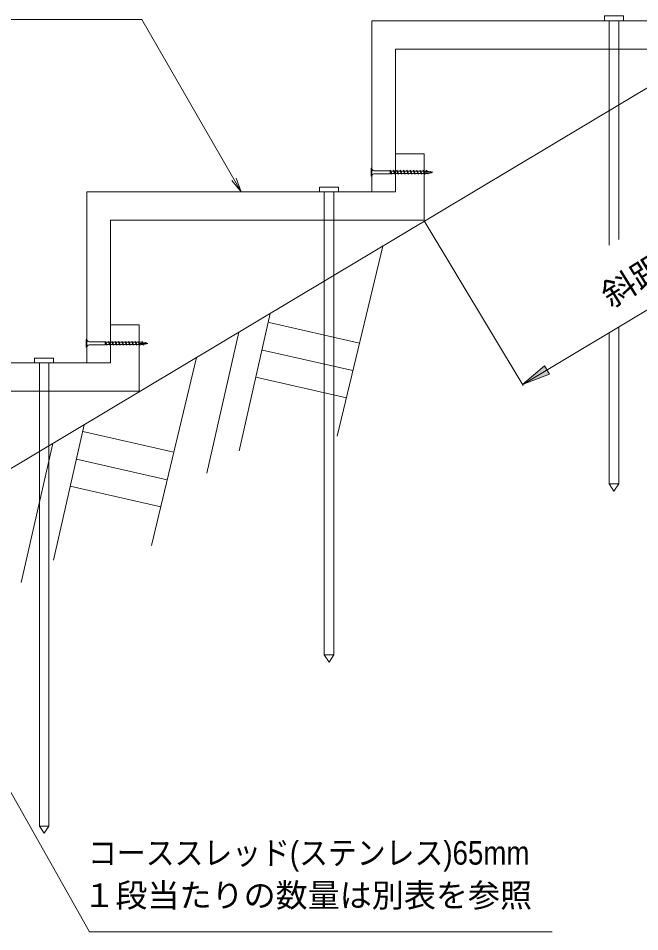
# Model space of a CAD drawing. Units: millimetres, scale not verified. Extents: x 147 to 4147, y 70 to 2840.
# Drawn here: x 1493 to 2148, y 654 to 1616 of the extents above; entities that cross this region are included whole.
import ezdxf
from ezdxf.enums import TextEntityAlignment as Align

# ---------------------------------------------------------------- set-up
doc = ezdxf.new("R2010")
doc.units = ezdxf.units.MM
doc.header["$LTSCALE"] = 10
for name, color, linetype, lineweight in [('0_2', 7, 'Continuous', 13), ('コーススレッド', 7, 'Continuous', 18), ('ハッチング', 7, 'Continuous', 9), ('メッキ鋼棒', 7, 'Continuous', 18), ('一般線', 7, 'Continuous', 20), ('寸法', 7, 'Continuous', 13), ('引出線', 7, 'Continuous', 13), ('階段本体', 7, 'Continuous', 18)]:
    doc.layers.add(name, color=color, linetype=linetype, lineweight=lineweight)
doc.layers.add('文字', color=7, linetype='Continuous')
doc.styles.add('ＭＳ Ｐゴシック', font='')
doc.styles.get('ＭＳ Ｐゴシック').set_extended_font_data('MS PGothic')

# ---------------------------------------------------------------- blocks, each defined once
blk = doc.blocks.new('open_arrow')
at = {"color": 0, "linetype": 'Continuous', "lineweight": -2}
blk.add_lwpolyline([(7.5, 1.25), (0, 0), (7.5, -1.25)], dxfattribs=at)

msp = doc.modelspace()

# ---------------------------------------------------------------- hatches: boundary and pattern name
at = {"layer": '0_2'}
msp.add_hatch(color=256, dxfattribs=at).paths.add_polyline_path([(2026.24, 1231.71), (2026.67, 1230.99), (2024.31, 1230.07)])
at = {"layer": '寸法'}
msp.add_hatch(color=256, dxfattribs=at).paths.add_polyline_path([(2052.61, 1241.21), (2024.31, 1230.07), (2047.46, 1249.79)])

# ---------------------------------------------------------------- linework, layer by layer
at = {"layer": '0_2'}
msp.add_lwpolyline([(2026.24, 1231.71), (2026.67, 1230.99), (2024.31, 1230.07)], close=True, dxfattribs=at)
at = {"layer": 'コーススレッド'}
for p, q in [((1864.85, 1457.69), (1864.85, 1449.29)), ((1864.85, 1457.69), (1865.55, 1457.69)), ((1865.55, 1457.69), (1865.55, 1449.29)), ((1867.85, 1454.99), (1884.85, 1454.99)), ((1867.85, 1451.99), (1884.85, 1451.99)), ((1884.85, 1455.59), (1884.85, 1451.99)), ((1884.85, 1455.59), (1886.6, 1451.39)), ((1884.85, 1455.59), (1885.52, 1454.74)), ((1884.85, 1454.99), (1885.94, 1452.24)), ((1884.85, 1451.99), (1885.39, 1452.24)), ((1885.39, 1452.24), (1885.94, 1452.24)), ((1885.52, 1454.74), (1888.35, 1454.74)), ((1885.52, 1454.74), (1886.57, 1452.24)), ((1886.6, 1451.39), (1885.94, 1452.24)), ((1886.57, 1452.24), (1889.41, 1452.24)), ((1886.6, 1451.39), (1886.95, 1452.24)), ((1887.99, 1454.74), (1888.35, 1455.59)), ((1888.35, 1455.59), (1890.1, 1451.39)), ((1888.35, 1455.59), (1890.1, 1451.39)), ((1888.35, 1455.59), (1889.02, 1454.74)), ((1888.35, 1454.74), (1889.41, 1452.24)), ((1889.02, 1454.74), (1891.85, 1454.74)), ((1889.02, 1454.74), (1890.1, 1452.24)), ((1890.1, 1451.39), (1889.41, 1452.24)), ((1890.1, 1452.24), (1892.91, 1452.24)), ((1890.1, 1451.39), (1890.45, 1452.24)), ((1891.49, 1454.74), (1891.85, 1455.59)), ((1891.85, 1455.59), (1893.6, 1451.39)), ((1891.85, 1455.59), (1892.52, 1454.74)), ((1891.85, 1454.74), (1892.91, 1452.24)), ((1892.52, 1454.74), (1895.35, 1454.74)), ((1892.52, 1454.74), (1893.6, 1452.24)), ((1893.6, 1451.39), (1892.91, 1452.24)), ((1893.6, 1452.24), (1896.41, 1452.24)), ((1893.6, 1451.39), (1893.95, 1452.24)), ((1894.99, 1454.74), (1895.35, 1455.59)), ((1895.35, 1455.59), (1897.1, 1451.39)), ((1895.35, 1455.59), (1896.02, 1454.74)), ((1895.35, 1454.74), (1896.41, 1452.24)), ((1896.02, 1454.74), (1898.85, 1454.74)), ((1896.02, 1454.74), (1897.1, 1452.24)), ((1897.1, 1451.39), (1896.41, 1452.24)), ((1897.1, 1452.24), (1899.91, 1452.24)), ((1897.1, 1451.39), (1897.45, 1452.24)), ((1898.49, 1454.74), (1898.85, 1455.59)), ((1898.85, 1455.59), (1900.6, 1451.39)), ((1898.85, 1455.59), (1899.52, 1454.74)), ((1898.85, 1454.74), (1899.91, 1452.24)), ((1899.52, 1454.74), (1902.35, 1454.74)), ((1899.52, 1454.74), (1900.6, 1452.24)), ((1900.6, 1451.39), (1899.91, 1452.24)), ((1900.6, 1452.24), (1903.41, 1452.24)), ((1900.6, 1451.39), (1900.95, 1452.24)), ((1901.99, 1454.74), (1902.35, 1455.59)), ((1902.35, 1455.59), (1904.1, 1451.39)), ((1902.35, 1455.59), (1903.02, 1454.74)), ((1902.35, 1454.74), (1903.41, 1452.24)), ((1903.02, 1454.74), (1905.85, 1454.74)), ((1903.02, 1454.74), (1904.1, 1452.24)), ((1904.1, 1451.39), (1903.41, 1452.24)), ((1904.1, 1452.24), (1906.91, 1452.24)), ((1904.1, 1451.39), (1904.45, 1452.24)), ((1905.49, 1454.74), (1905.85, 1455.59)), ((1905.85, 1455.59), (1907.6, 1451.39)), ((1905.85, 1455.59), (1906.52, 1454.74)), ((1905.85, 1454.74), (1906.91, 1452.24)), ((1906.52, 1454.74), (1909.35, 1454.74)), ((1906.52, 1454.74), (1907.6, 1452.24)), ((1907.6, 1451.39), (1906.91, 1452.24)), ((1907.6, 1452.24), (1910.41, 1452.24)), ((1907.6, 1451.39), (1907.95, 1452.24)), ((1908.99, 1454.74), (1909.35, 1455.59)), ((1909.35, 1455.59), (1911.1, 1451.39)), ((1909.35, 1455.59), (1910.02, 1454.74)), ((1909.35, 1454.74), (1910.41, 1452.24)), ((1910.02, 1454.74), (1912.85, 1454.74)), ((1910.02, 1454.74), (1911.1, 1452.24)), ((1911.1, 1451.39), (1910.41, 1452.24)), ((1911.1, 1452.24), (1913.91, 1452.24)), ((1911.1, 1451.39), (1911.45, 1452.24)), ((1912.49, 1454.74), (1912.85, 1455.59)), ((1912.85, 1455.59), (1914.6, 1451.39)), ((1912.85, 1455.59), (1913.52, 1454.74)), ((1912.85, 1454.74), (1913.91, 1452.24)), ((1913.52, 1454.74), (1916.35, 1454.74)), ((1913.52, 1454.74), (1914.6, 1452.24)), ((1914.6, 1451.39), (1913.91, 1452.24)), ((1914.6, 1452.24), (1917.41, 1452.24)), ((1914.6, 1451.39), (1914.95, 1452.24)), ((1915.99, 1454.74), (1916.35, 1455.59)), ((1916.35, 1455.59), (1918.1, 1451.39)), ((1916.35, 1455.59), (1917.02, 1454.74)), ((1916.35, 1454.74), (1917.41, 1452.24)), ((1917.02, 1454.74), (1919.85, 1454.74)), ((1917.02, 1454.74), (1918.1, 1452.24)), ((1918.1, 1451.39), (1917.41, 1452.24)), ((1918.1, 1452.24), (1920.91, 1452.24)), ((1918.1, 1451.39), (1918.45, 1452.24)), ((1919.49, 1454.74), (1919.85, 1455.59)), ((1919.85, 1455.59), (1920.72, 1453.49)), ((1919.85, 1455.59), (1920.52, 1454.74)), ((1919.85, 1454.74), (1920.38, 1453.49)), ((1920.91, 1452.24), (1919.9, 1453.49)), ((1919.9, 1453.49), (1920.38, 1453.49)), ((1929.85, 1453.49), (1920.38, 1453.49)), ((1920.52, 1454.74), (1923.35, 1454.74)), ((1920.52, 1454.74), (1921.06, 1453.49)), ((1921.6, 1451.39), (1920.91, 1452.24)), ((1921.6, 1451.39), (1921.95, 1452.24)), ((1921.95, 1452.24), (1924.41, 1452.24)), ((1922.99, 1454.74), (1923.35, 1455.59)), ((1923.35, 1455.59), (1924.22, 1453.49)), ((1923.35, 1455.59), (1924.02, 1454.74)), ((1923.35, 1454.74), (1923.88, 1453.49)), ((1924.02, 1454.74), (1924.56, 1453.49)), ((1927.24, 1454.03), (1924.02, 1454.74)), ((1925.1, 1451.39), (1924.41, 1452.24)), ((1925.1, 1451.39), (1925.45, 1452.24)), ((1927.72, 1452.85), (1925.45, 1452.24)), ((1927.34, 1454.44), (1926.93, 1454.13)), ((1927.24, 1454.03), (1927.45, 1453.49)), ((1927.34, 1454.39), (1927.78, 1453.92)), ((1927.34, 1454.36), (1927.73, 1453.49)), ((1928.14, 1452.45), (1927.7, 1452.87)), ((1927.75, 1453.9), (1927.93, 1453.49)), ((1929.85, 1453.49), (1927.77, 1453.93)), ((1929.85, 1453.49), (1928.14, 1453)), ((1928.14, 1452.51), (1928.14, 1452.97)), ((1864.85, 1449.29), (1865.55, 1449.29)), ((1564.85, 1277.69), (1564.85, 1269.29)), ((1564.85, 1277.69), (1565.55, 1277.69)), ((1564.85, 1269.29), (1565.55, 1269.29)), ((1565.55, 1277.69), (1565.55, 1269.29)), ((1567.85, 1274.99), (1584.85, 1274.99)), ((1567.85, 1271.99), (1584.85, 1271.99)), ((1584.85, 1275.59), (1584.85, 1271.99)), ((1584.85, 1275.59), (1586.6, 1271.39)), ((1584.85, 1275.59), (1585.52, 1274.74)), ((1584.85, 1274.99), (1585.94, 1272.24)), ((1584.85, 1271.99), (1585.39, 1272.24)), ((1585.39, 1272.24), (1585.94, 1272.24)), ((1585.52, 1274.74), (1588.35, 1274.74)), ((1585.52, 1274.74), (1586.57, 1272.24)), ((1586.6, 1271.39), (1585.94, 1272.24)), ((1586.57, 1272.24), (1589.41, 1272.24)), ((1586.6, 1271.39), (1586.95, 1272.24)), ((1587.99, 1274.74), (1588.35, 1275.59)), ((1588.35, 1275.59), (1590.1, 1271.39)), ((1588.35, 1275.59), (1590.1, 1271.39)), ((1588.35, 1275.59), (1589.02, 1274.74)), ((1588.35, 1274.74), (1589.41, 1272.24)), ((1589.02, 1274.74), (1591.85, 1274.74)), ((1589.02, 1274.74), (1590.1, 1272.24)), ((1590.1, 1271.39), (1589.41, 1272.24)), ((1590.1, 1272.24), (1592.91, 1272.24)), ((1590.1, 1271.39), (1590.45, 1272.24)), ((1591.49, 1274.74), (1591.85, 1275.59)), ((1591.85, 1275.59), (1593.6, 1271.39)), ((1591.85, 1275.59), (1592.52, 1274.74)), ((1591.85, 1274.74), (1592.91, 1272.24)), ((1592.52, 1274.74), (1595.35, 1274.74)), ((1592.52, 1274.74), (1593.6, 1272.24)), ((1593.6, 1271.39), (1592.91, 1272.24)), ((1593.6, 1272.24), (1596.41, 1272.24)), ((1593.6, 1271.39), (1593.95, 1272.24)), ((1594.99, 1274.74), (1595.35, 1275.59)), ((1595.35, 1275.59), (1597.1, 1271.39)), ((1595.35, 1275.59), (1596.02, 1274.74)), ((1595.35, 1274.74), (1596.41, 1272.24)), ((1596.02, 1274.74), (1598.85, 1274.74)), ((1596.02, 1274.74), (1597.1, 1272.24)), ((1597.1, 1271.39), (1596.41, 1272.24)), ((1597.1, 1272.24), (1599.91, 1272.24)), ((1597.1, 1271.39), (1597.45, 1272.24)), ((1598.49, 1274.74), (1598.85, 1275.59)), ((1598.85, 1275.59), (1600.6, 1271.39)), ((1598.85, 1275.59), (1599.52, 1274.74)), ((1598.85, 1274.74), (1599.91, 1272.24)), ((1599.52, 1274.74), (1602.35, 1274.74)), ((1599.52, 1274.74), (1600.6, 1272.24)), ((1600.6, 1271.39), (1599.91, 1272.24)), ((1600.6, 1272.24), (1603.41, 1272.24)), ((1600.6, 1271.39), (1600.95, 1272.24)), ((1601.99, 1274.74), (1602.35, 1275.59)), ((1602.35, 1275.59), (1604.1, 1271.39)), ((1602.35, 1275.59), (1603.02, 1274.74)), ((1602.35, 1274.74), (1603.41, 1272.24)), ((1603.02, 1274.74), (1605.85, 1274.74)), ((1603.02, 1274.74), (1604.1, 1272.24)), ((1604.1, 1271.39), (1603.41, 1272.24)), ((1604.1, 1272.24), (1606.91, 1272.24)), ((1604.1, 1271.39), (1604.45, 1272.24)), ((1605.49, 1274.74), (1605.85, 1275.59)), ((1605.85, 1275.59), (1607.6, 1271.39)), ((1605.85, 1275.59), (1606.52, 1274.74)), ((1605.85, 1274.74), (1606.91, 1272.24)), ((1606.52, 1274.74), (1609.35, 1274.74)), ((1606.52, 1274.74), (1607.6, 1272.24)), ((1607.6, 1271.39), (1606.91, 1272.24)), ((1607.6, 1272.24), (1610.41, 1272.24)), ((1607.6, 1271.39), (1607.95, 1272.24)), ((1608.99, 1274.74), (1609.35, 1275.59)), ((1609.35, 1275.59), (1611.1, 1271.39)), ((1609.35, 1275.59), (1610.02, 1274.74)), ((1609.35, 1274.74), (1610.41, 1272.24)), ((1610.02, 1274.74), (1612.85, 1274.74)), ((1610.02, 1274.74), (1611.1, 1272.24)), ((1611.1, 1271.39), (1610.41, 1272.24)), ((1611.1, 1272.24), (1613.91, 1272.24)), ((1611.1, 1271.39), (1611.45, 1272.24)), ((1612.49, 1274.74), (1612.85, 1275.59)), ((1612.85, 1275.59), (1614.6, 1271.39)), ((1612.85, 1275.59), (1613.52, 1274.74)), ((1612.85, 1274.74), (1613.91, 1272.24)), ((1613.52, 1274.74), (1616.35, 1274.74)), ((1613.52, 1274.74), (1614.6, 1272.24)), ((1614.6, 1271.39), (1613.91, 1272.24)), ((1614.6, 1272.24), (1617.41, 1272.24)), ((1614.6, 1271.39), (1614.95, 1272.24)), ((1615.99, 1274.74), (1616.35, 1275.59)), ((1616.35, 1275.59), (1618.1, 1271.39)), ((1616.35, 1275.59), (1617.02, 1274.74)), ((1616.35, 1274.74), (1617.41, 1272.24)), ((1617.02, 1274.74), (1619.85, 1274.74)), ((1617.02, 1274.74), (1618.1, 1272.24)), ((1618.1, 1271.39), (1617.41, 1272.24)), ((1618.1, 1272.24), (1620.91, 1272.24)), ((1618.1, 1271.39), (1618.45, 1272.24)), ((1619.49, 1274.74), (1619.85, 1275.59)), ((1619.85, 1275.59), (1620.72, 1273.49)), ((1619.85, 1275.59), (1620.52, 1274.74)), ((1619.85, 1274.74), (1620.38, 1273.49)), ((1620.91, 1272.24), (1619.9, 1273.49)), ((1619.9, 1273.49), (1620.38, 1273.49)), ((1629.85, 1273.49), (1620.38, 1273.49)), ((1620.52, 1274.74), (1623.35, 1274.74)), ((1620.52, 1274.74), (1621.06, 1273.49)), ((1621.6, 1271.39), (1620.91, 1272.24)), ((1621.6, 1271.39), (1621.95, 1272.24)), ((1621.95, 1272.24), (1624.41, 1272.24)), ((1622.99, 1274.74), (1623.35, 1275.59)), ((1623.35, 1275.59), (1624.22, 1273.49)), ((1623.35, 1275.59), (1624.02, 1274.74)), ((1623.35, 1274.74), (1623.88, 1273.49)), ((1624.02, 1274.74), (1624.56, 1273.49)), ((1627.24, 1274.03), (1624.02, 1274.74)), ((1625.1, 1271.39), (1624.41, 1272.24)), ((1625.1, 1271.39), (1625.45, 1272.24)), ((1627.72, 1272.85), (1625.45, 1272.24)), ((1627.34, 1274.44), (1626.93, 1274.13)), ((1627.24, 1274.03), (1627.45, 1273.49)), ((1627.34, 1274.39), (1627.78, 1273.92)), ((1627.34, 1274.36), (1627.73, 1273.49)), ((1628.14, 1272.45), (1627.7, 1272.87)), ((1627.75, 1273.9), (1627.93, 1273.49)), ((1629.85, 1273.49), (1627.77, 1273.93)), ((1629.85, 1273.49), (1628.14, 1273)), ((1628.14, 1272.51), (1628.14, 1272.97))]:
    msp.add_line(p, q, dxfattribs=at)
for centre, radius, start, end in [((1868.56, 1457.93), 3.03, 184.54958, 256.30258), ((1868.49, 1449.11), 2.95, 102.61279, 176.53506), ((1568.56, 1277.93), 3.03, 184.54958, 256.30258), ((1568.49, 1269.11), 2.95, 102.61279, 176.53506)]:
    msp.add_arc(centre, radius, start, end, dxfattribs=at)
at = {"layer": 'ハッチング'}
for p, q in [((1877.11, 1375.77), (1829.07, 1175.69)), ((1758.74, 1305), (1725.95, 1160.22)), ((1757.69, 1295.25), (1852.61, 1273.75)), ((1725.54, 1285.15), (1691.93, 1136.78)), ((1750.45, 1266.32), (1845.65, 1244.75)), ((1681.14, 1258.6), (1633.66, 1060.83)), ((1743.54, 1237.89), (1838.82, 1216.31)), ((1562.81, 1187.85), (1530.53, 1045.36)), ((1561.18, 1180.64), (1657.2, 1158.89)), ((1529.61, 1168), (1496.52, 1021.92)), ((1554.59, 1151.56), (1650.24, 1129.89)), ((1548.13, 1123.03), (1643.41, 1101.45))]:
    msp.add_line(p, q, dxfattribs=at)
at = {"layer": 'メッキ鋼棒'}
for p, q in [((2115.55, 1613), (2115.55, 1376.74)), ((2125.55, 1613), (2125.55, 1382.74)), ((1815.55, 1433), (1815.55, 945.5)), ((1825.55, 1433), (1825.55, 945.5)), ((2125.55, 1290.81), (2125.55, 1125.5)), ((2115.55, 1284.81), (2115.55, 1125.5)), ((1515.55, 1253), (1515.55, 765.5)), ((1525.55, 1253), (1525.55, 765.5)), ((2115.55, 1125.5), (2125.55, 1125.5)), ((2120.55, 1118), (2115.55, 1125.5)), ((2120.55, 1118), (2125.55, 1125.5)), ((1815.55, 945.5), (1825.55, 945.5)), ((1820.55, 938), (1815.55, 945.5)), ((1820.55, 938), (1825.55, 945.5)), ((1515.55, 765.5), (1525.55, 765.5)), ((1520.55, 758), (1515.55, 765.5)), ((1520.55, 758), (1525.55, 765.5))]:
    msp.add_line(p, q, dxfattribs=at)
for points in [[(2110.55, 1618), (2130.55, 1618), (2130.55, 1613), (2110.55, 1613)], [(1810.55, 1438), (1830.55, 1438), (1830.55, 1433), (1810.55, 1433)], [(1510.55, 1258), (1530.55, 1258), (1530.55, 1253), (1510.55, 1253)]]:
    msp.add_lwpolyline(points, close=True, dxfattribs=at)
at = {"layer": '一般線'}
msp.add_line((753.81, 704.15), (2684.27, 1858.36), dxfattribs=at)
at = {"layer": '寸法'}
for p, q in [((2026.45, 1231.35), (2322.16, 1408.78)), ((1920.87, 1402.47), (2024.95, 1228.99))]:
    msp.add_line(p, q, dxfattribs=at)
msp.add_lwpolyline([(2052.61, 1241.21), (2024.31, 1230.07), (2047.46, 1249.79)], close=True, dxfattribs=at)
at = {"layer": '引出線'}
for points in [[(1728.05, 1433), (1623.29, 1614.45), (1318.74, 1614.45)], [(1321.6, 1091.39), (1568.35, 654.25), (2055.49, 654.25)]]:
    msp.add_lwpolyline(points, dxfattribs=at)
at = {"layer": '階段本体'}
for p, q in [((1865.55, 1613), (2190.55, 1613)), ((1865.55, 1433), (1865.55, 1613)), ((2220.55, 1583), (1890.55, 1583)), ((1890.55, 1583), (1890.55, 1433)), ((1890.55, 1473), (1920.55, 1473)), ((1920.55, 1473), (1920.55, 1403)), ((1565.55, 1433), (1890.55, 1433)), ((1565.55, 1253), (1565.55, 1433)), ((1920.55, 1403), (1590.55, 1403)), ((1590.55, 1403), (1590.55, 1253)), ((1590.55, 1293), (1620.55, 1293)), ((1620.55, 1293), (1620.55, 1223)), ((1265.55, 1253), (1590.55, 1253)), ((1620.55, 1223), (1290.55, 1223))]:
    msp.add_line(p, q, dxfattribs=at)

# ---------------------------------------------------------------- block references
at = {"layer": '引出線', "xscale": 2, "yscale": 2, "rotation": 120}
msp.add_blockref('open_arrow', (1728.05, 1433), dxfattribs=at)

# ---------------------------------------------------------------- texts
at = {"layer": '文字', "style": 'ＭＳ Ｐゴシック', "width": 1.05}
msp.add_text('斜距離', height=24.74, rotation=32, dxfattribs=at).set_placement((2121.41, 1304.19), align=Align.BOTTOM_LEFT)
at = {"layer": '文字', "style": 'ＭＳ Ｐゴシック', "width": 0.9}
msp.add_text('コーススレッド(ステンレス)65mm', height=24.74, dxfattribs=at).set_placement((1566.78, 717.45), align=Align.BOTTOM_LEFT)
at = {"layer": '文字', "style": 'ＭＳ Ｐゴシック'}
msp.add_text('１段当たりの数量は別表を参照', height=24.74, dxfattribs=at).set_placement((1561.87, 672.79), align=Align.BOTTOM_LEFT)

doc.saveas('drawing.dxf')
